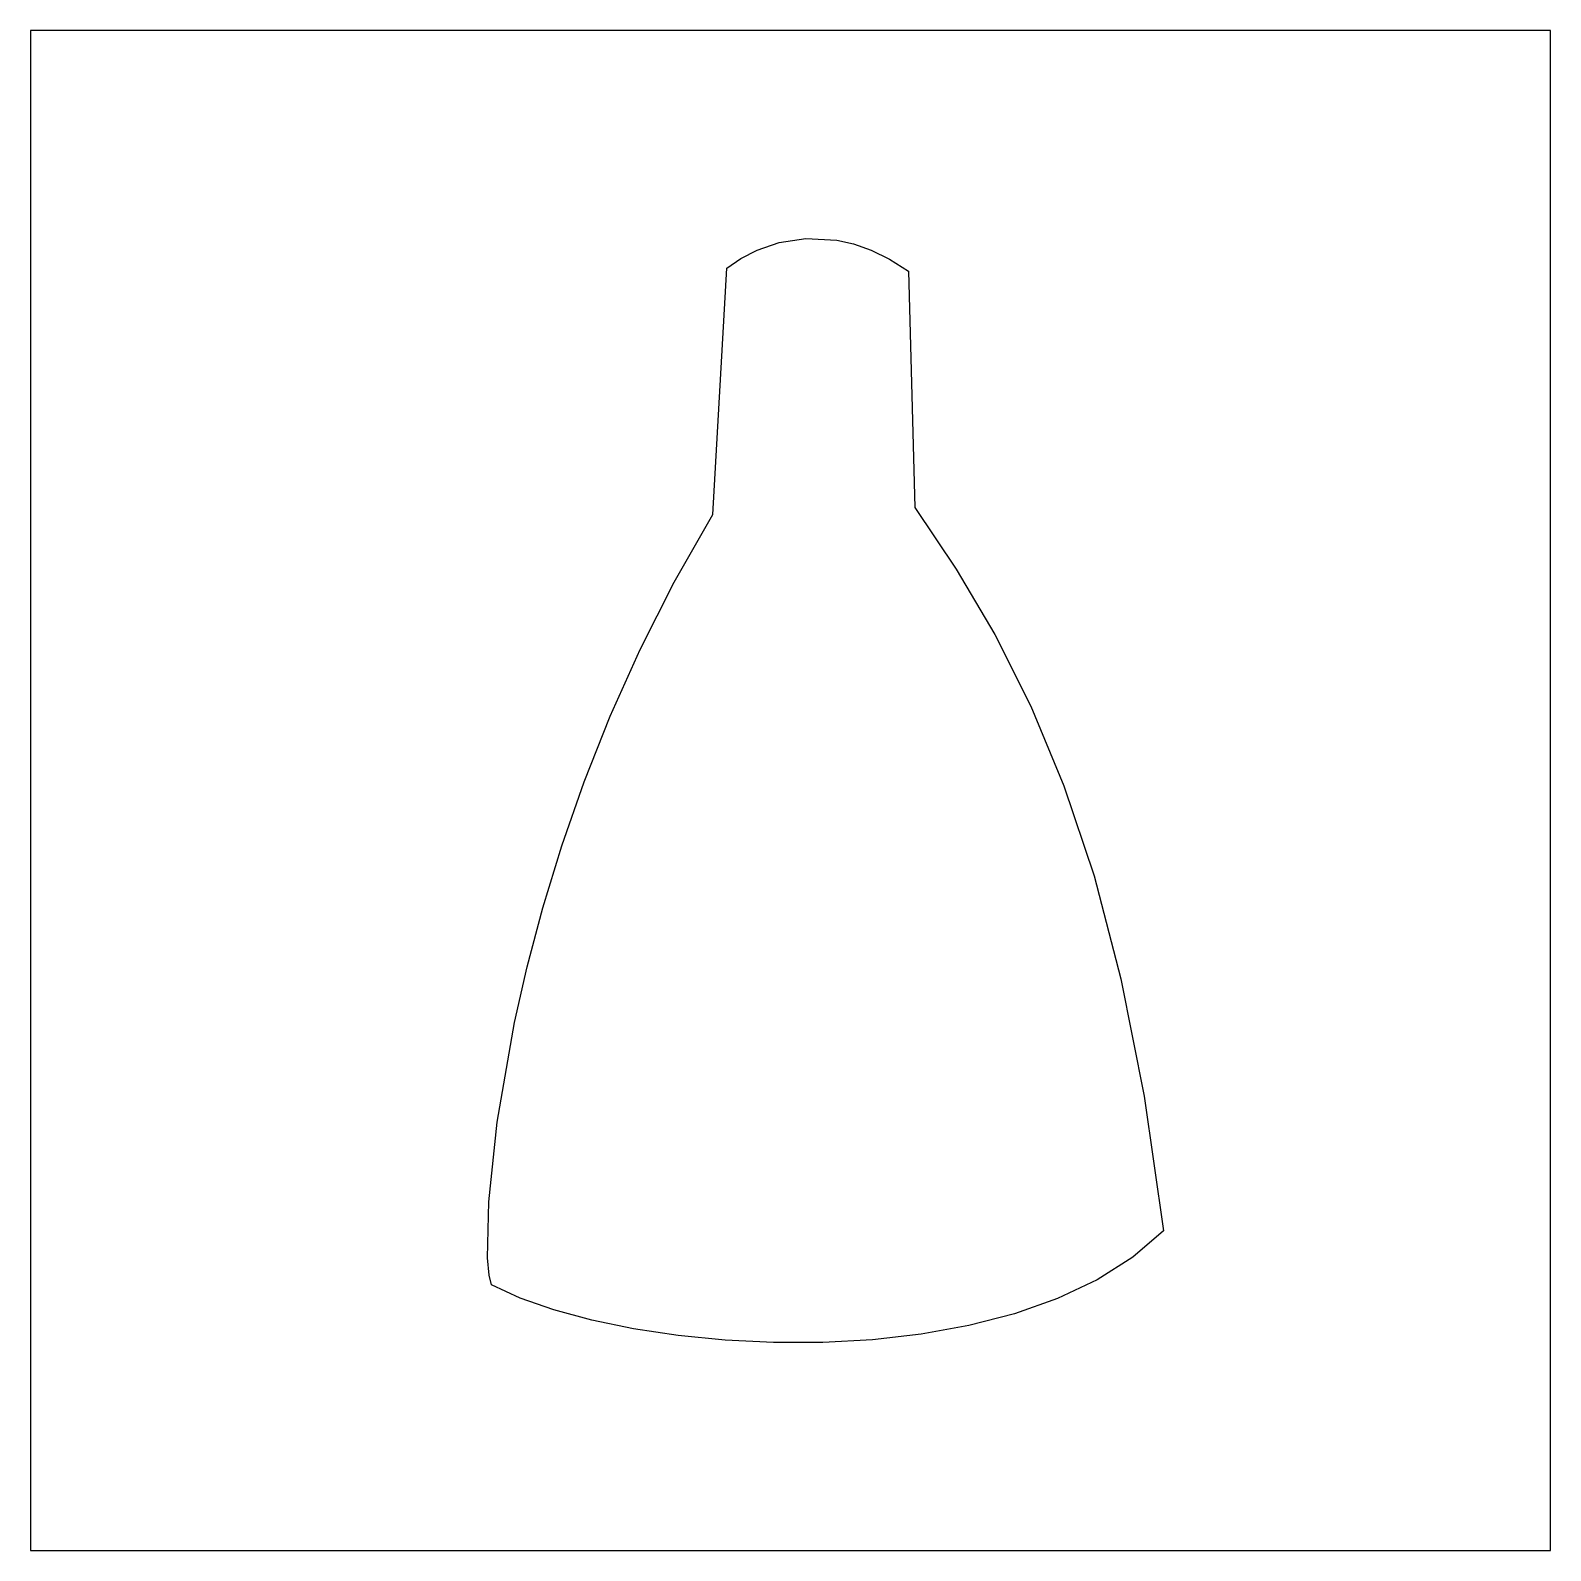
# Model space of a CAD drawing. Extents: x 1 to 118, y 1 to 118.
import ezdxf

# ---------------------------------------------------------------- set-up
doc = ezdxf.new("R2010")
doc.units = 0

msp = doc.modelspace()

# ---------------------------------------------------------------- linework, layer by layer
at = {"layer": 'Layer 1'}
for p, q in [((118.268601, 118.268251), (0.793749, 118.268251)), ((0.793749, 118.268251), (0.793749, 0.793399)), ((118.268601, 0.793399), (118.268601, 118.268251)), ((55.696241, 100.63867), (56.965739, 101.294323)), ((56.965739, 101.294323), (58.656815, 101.878841)), ((58.656815, 101.878841), (60.719726, 102.199879)), ((60.719726, 102.199879), (63.104729, 102.065093)), ((63.104729, 102.065093), (64.402471, 101.766658)), ((64.402471, 101.766658), (65.762082, 101.282138)), ((65.762082, 101.282138), (67.177345, 100.58749)), ((53.522118, 80.848505), (54.620951, 99.883334)), ((54.620951, 99.883334), (55.696241, 100.63867)), ((54.620951, 99.883334), (54.620951, 99.883334)), ((67.177345, 100.58749), (68.642041, 99.658671)), ((68.642041, 99.658671), (69.143238, 81.392076)), ((69.143238, 81.392076), (72.322298, 76.640591)), ((50.541191, 75.638404), (53.522118, 80.848505)), ((72.322298, 76.640591), (75.312874, 71.585496)), ((47.901971, 70.430757), (50.541191, 75.638404)), ((75.312874, 71.585496), (78.098193, 66.059569)), ((45.585875, 65.267596), (47.901971, 70.430757)), ((78.098193, 66.059569), (80.66148, 59.895586)), ((43.574323, 60.190953), (45.585875, 65.267596)), ((41.848735, 55.242859), (43.574323, 60.190953)), ((80.66148, 59.895586), (82.985962, 52.926324)), ((40.390529, 50.465344), (41.848735, 55.242859)), ((82.985962, 52.926324), (85.054865, 44.984561)), ((39.181124, 45.900441), (40.390529, 50.465344)), ((38.20194, 41.590181), (39.181124, 45.900441)), ((85.054865, 44.984561), (86.851414, 35.903073)), ((36.85991, 33.901713), (38.20194, 41.590181)), ((86.851414, 35.903073), (88.358836, 25.514638)), ((36.215792, 27.736191), (36.85991, 33.901713)), ((36.120939, 23.429865), (36.215792, 27.736191)), ((88.358836, 25.514638), (85.983737, 23.465117)), ((36.233034, 22.078979), (36.120939, 23.429865)), ((85.983737, 23.465117), (83.237811, 21.721595)), ((36.426703, 21.318986), (36.233034, 22.078979)), ((38.632585, 20.301617), (36.426703, 21.318986)), ((83.237811, 21.721595), (80.175646, 20.269565)), ((41.231854, 19.387169), (38.632585, 20.301617)), ((80.175646, 20.269565), (76.851829, 19.094523)), ((44.169926, 18.590146), (41.231854, 19.387169)), ((76.851829, 19.094523), (73.320946, 18.181962)), ((47.392212, 17.925055), (44.169926, 18.590146)), ((50.844126, 17.406401), (47.392212, 17.925055)), ((73.320946, 18.181962), (69.637584, 17.517378)), ((54.471082, 17.048689), (50.844126, 17.406401)), ((58.218492, 16.866425), (54.471082, 17.048689)), ((62.03177, 16.874114), (58.218492, 16.866425)), ((65.85633, 17.086264), (62.03177, 16.874114)), ((69.637584, 17.517378), (65.85633, 17.086264)), ((0.793749, 0.793399), (118.268601, 0.793399))]:
    msp.add_line(p, q, dxfattribs=at)

doc.saveas('drawing.dxf')
